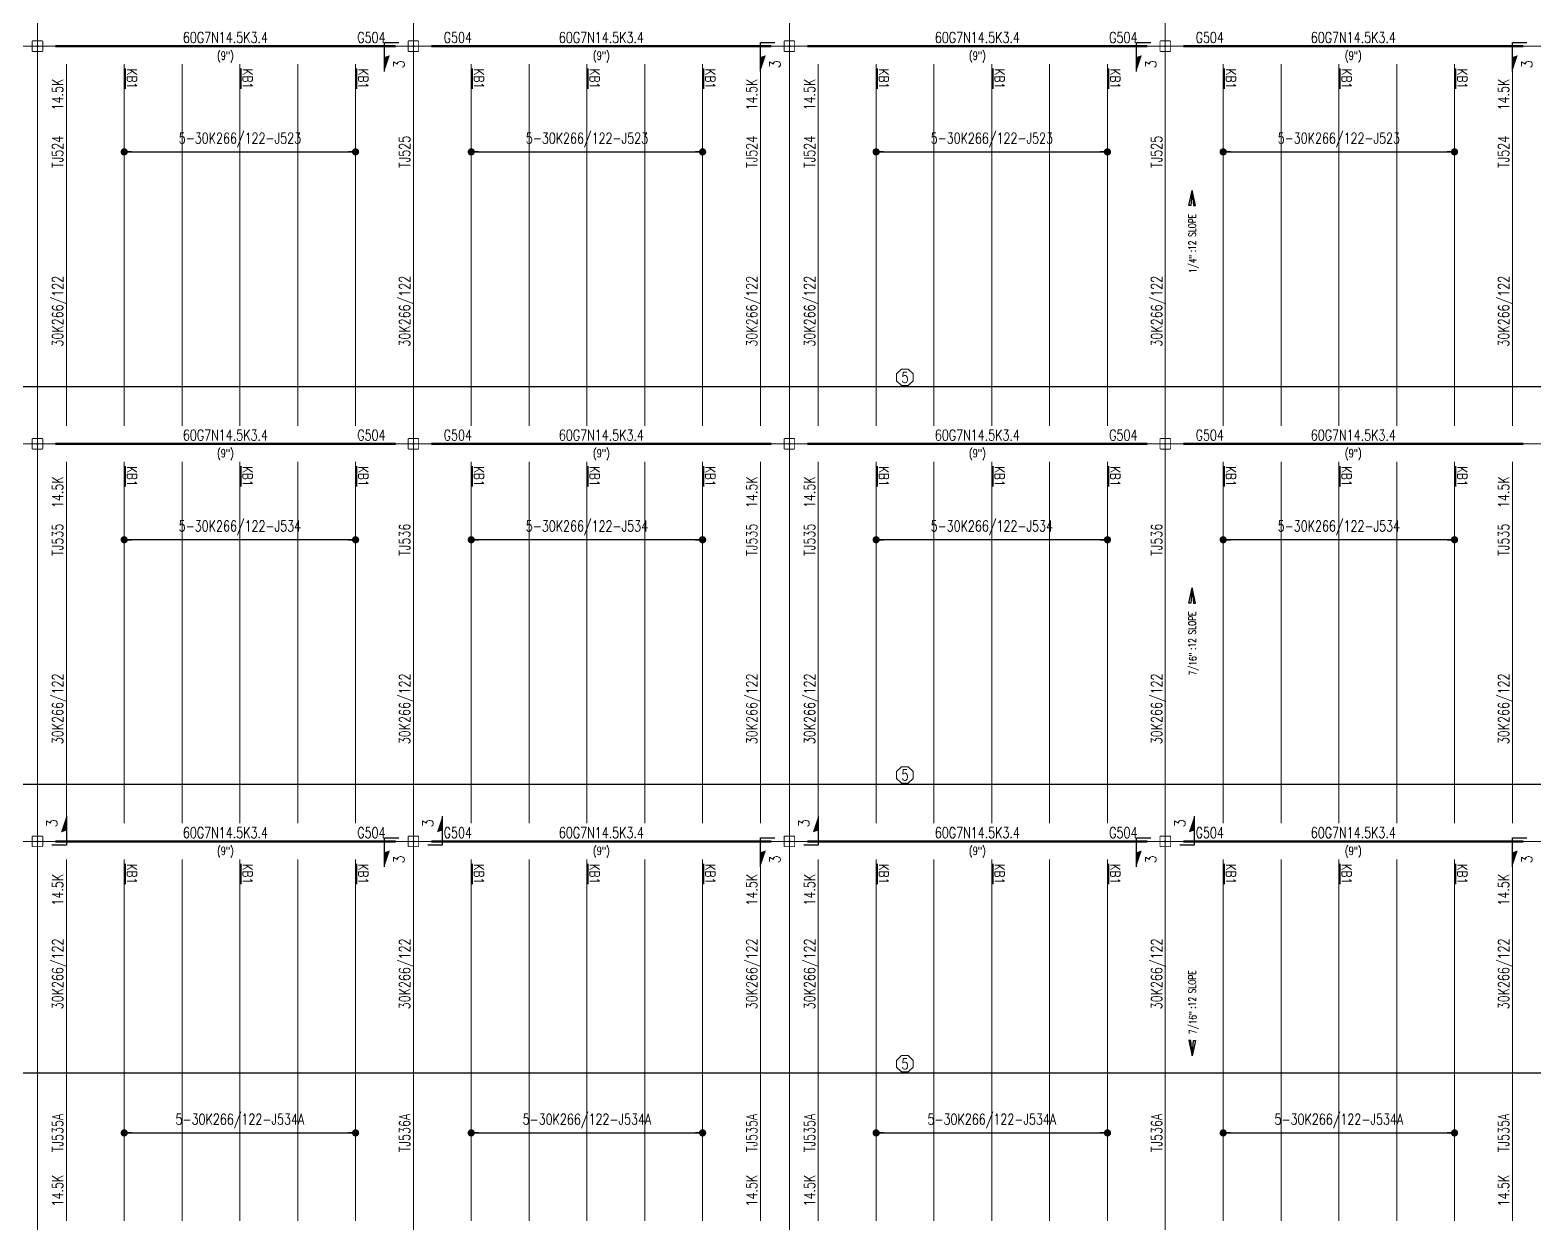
# Model space of a CAD drawing. Extents: x -14553 to 17595, y -13361 to 12610.
# Drawn here: x 4836 to 7332, y -3333 to -1353 of the extents above; entities that cross this region are included whole.
import ezdxf
from ezdxf.enums import TextEntityAlignment as Align

# ---------------------------------------------------------------- set-up
doc = ezdxf.new("R2010")
doc.units = 0
doc.header["$LTSCALE"] = 0.5
doc.header["$MEASUREMENT"] = 0
doc.linetypes.add('CENTER', pattern=[2, 1.25, -0.25, 0.25, -0.25])
doc.layers.get('0').update_dxf_attribs({"linetype": 'CONTINUOUS'})
doc.layers.get('DEFPOINTS').update_dxf_attribs({"linetype": 'CONTINUOUS'})
for name, color, linetype in [('BRIDGING-KB', 140, 'CONTINUOUS'), ('Girder-Widths', 54, 'CONTINUOUS'), ('Section-Cuts', 2, 'CONTINUOUS')]:
    doc.layers.add(name, color=color, linetype=linetype)
for name, color, linetype, lineweight in [('Columns', 41, 'CONTINUOUS', 40), ('Girder-Marks', 50, 'CONTINUOUS', 35), ('Girders', 4, 'CONTINUOUS', 50), ('Grid-Lines', 251, 'CENTER', 5), ('Joist-Dims', 11, 'CONTINUOUS', 20), ('Joist-Loads', 50, 'CONTINUOUS', 18), ('Joist-Marks', 50, 'CONTINUOUS', 35), ('Joists', 1, 'CONTINUOUS', 15)]:
    doc.layers.add(name, color=color, linetype=linetype, lineweight=lineweight)
doc.styles.add('NORMAL', font='simplex.shx', dxfattribs={"width": 0.75})
doc.styles.add('SECTION-ARROWS', font='simplex.shx', dxfattribs={"width": 0.75})
doc.styles.get("Standard").update_dxf_attribs({"font": 'SIMPLEX.SHX', "width": 0.75})
doc.dimstyles.new('NMBS T192', dxfattribs={"dimscale": 192, "dimtxt": 0.09375, "dimasz": 0.0625, "dimexe": 0.0625, "dimexo": 0.125, "dimgap": 0.03125, "dimtad": 1, "dimdec": 4, "dimrnd": 0.0625, "dimzin": 3, "dimdsep": 46, "dimlunit": 4, "dimtxsty": 'Standard', "dimblk1": 'OBLIQUE', "dimblk2": 'OBLIQUE', "dimsah": 1, "dimcen": -0.125, "dimclrt": 2, "dimadec": 0, "dimazin": 0, "dimtfac": 0.625, "dimtdec": 4, "dimtmove": 0, "dimatfit": 2, "dimfxl": 0.0625, "dimtvp": 0.7, "dimtolj": 1, "dimtzin": 3, "dimarcsym": 0})
doc.dimstyles.new('NMBS T192 Dots', dxfattribs={"dimscale": 192, "dimtxt": 0.09375, "dimasz": 0.0625, "dimexe": 0.0625, "dimexo": 0.125, "dimgap": 0.03125, "dimtad": 1, "dimdec": 4, "dimrnd": 0.0625, "dimzin": 3, "dimdsep": 46, "dimlunit": 4, "dimtxsty": 'Standard', "dimblk": 'DOT', "dimcen": -0.125, "dimse1": 1, "dimse2": 1, "dimclrd": 4, "dimclrt": 50, "dimadec": 0, "dimazin": 0, "dimtfac": 0.625, "dimtdec": 4, "dimtmove": 0, "dimatfit": 2, "dimldrblk": 'OBLIQUE', "dimfxl": 0.0625, "dimtvp": 0.7, "dimtolj": 1, "dimtzin": 3, "dimarcsym": 0})

# ---------------------------------------------------------------- blocks, each defined once
blk = doc.blocks.new('Tube')
at = {"lineweight": 15}
for p, q in [((-0.031, 0), (0.031, 0)), ((0, -0.031), (0, 0.031))]:
    blk.add_line(p, q, dxfattribs=at)
at = {"color": 0, "linetype": 'ByBlock', "const_width": 0.0104}
blk.add_lwpolyline([(-0.053, 0.061), (0.053, 0.061, -0.414214), (0.061, 0.053), (0.061, -0.053, -0.414214), (0.053, -0.061), (-0.053, -0.061, -0.414214), (-0.061, -0.053), (-0.061, 0.053, -0.414214)], format="xyb", close=True, dxfattribs=at)
blk.add_point((0, 0))
blk = doc.blocks.new('_DOT')
at = {"color": 0, "linetype": 'ByBlock'}
blk.add_line((-0.5, 0), (-1, 0), dxfattribs=at)
at = {"color": 0, "linetype": 'ByBlock', "const_width": 0.5}
blk.add_lwpolyline([(-0.25, 0, 1), (0.25, 0, 1)], format="xyb", close=True, dxfattribs=at)
blk = doc.blocks.new('*D104')
at = {"layer": 'DEFPOINTS', "color": 0, "transparency": 16777216}
for p in [(8352, -1944.9), (4224, -1984), (8352, -1984)]:
    blk.add_point(p, dxfattribs=at)
at = {"layer": 'Joist-Dims', "color": 0, "lineweight": -2, "transparency": 16777216}
for p, q in [((4224, -1960), (4224, -1932.9)), ((4236, -1944.9), (8340, -1944.9)), ((8352, -1960), (8352, -1932.9))]:
    blk.add_line(p, q, dxfattribs=at)
at = {"layer": 'Joist-Dims', "color": 0, "lineweight": -2, "transparency": 16777216, "xscale": 12, "yscale": 12, "zscale": 12, "rotation": 180}
blk.add_blockref('_DOT', (4224, -1944.9), dxfattribs=at)
at = {"layer": 'Joist-Dims', "color": 0, "lineweight": -2, "transparency": 16777216, "xscale": 12, "yscale": 12, "zscale": 12}
blk.add_blockref('_DOT', (8352, -1944.9), dxfattribs=at)
at = {"layer": 'Joist-Dims', "color": 2, "transparency": 16777216, "insert": (6288, -1929.9), "char_height": 18, "attachment_point": 5}
blk.add_mtext('\\A1;5', dxfattribs=at)
blk = doc.blocks.new('DOT')
at = {"color": 0, "linetype": 'ByBlock'}
blk.add_line((-0.5, 0), (-1, 0), dxfattribs=at)
at = {"color": 0, "linetype": 'ByBlock', "const_width": 0.5}
blk.add_lwpolyline([(-0.25, 0, 1), (0.25, 0, 1)], format="xyb", close=True, dxfattribs=at)
blk = doc.blocks.new('*D105')
at = {"layer": 'DEFPOINTS', "color": 0, "transparency": 16777216}
for p in [(8352, -2604.9), (4224, -2644), (8352, -2644)]:
    blk.add_point(p, dxfattribs=at)
at = {"layer": 'Joist-Dims', "color": 0, "lineweight": -2, "transparency": 16777216}
for p, q in [((4224, -2620), (4224, -2592.9)), ((8352, -2620), (8352, -2592.9)), ((4236, -2604.9), (8340, -2604.9))]:
    blk.add_line(p, q, dxfattribs=at)
at = {"layer": 'Joist-Dims', "color": 0, "lineweight": -2, "transparency": 16777216, "xscale": 12, "yscale": 12, "zscale": 12, "rotation": 180}
blk.add_blockref('_DOT', (4224, -2604.9), dxfattribs=at)
at = {"layer": 'Joist-Dims', "color": 0, "lineweight": -2, "transparency": 16777216, "xscale": 12, "yscale": 12, "zscale": 12}
blk.add_blockref('_DOT', (8352, -2604.9), dxfattribs=at)
at = {"layer": 'Joist-Dims', "color": 2, "transparency": 16777216, "insert": (6288, -2589.9), "char_height": 18, "attachment_point": 5}
blk.add_mtext('\\A1;5', dxfattribs=at)
blk = doc.blocks.new('*D117')
at = {"layer": 'DEFPOINTS', "color": 0, "transparency": 16777216}
for p in [(4224, -3045.1), (8352, -3045.1), (8352, -3084.2)]:
    blk.add_point(p, dxfattribs=at)
at = {"layer": 'Joist-Dims', "color": 0, "lineweight": -2, "transparency": 16777216}
for p, q in [((4224, -3069.1), (4224, -3096.2)), ((8352, -3069.1), (8352, -3096.2)), ((4236, -3084.2), (8340, -3084.2))]:
    blk.add_line(p, q, dxfattribs=at)
at = {"layer": 'Joist-Dims', "color": 0, "lineweight": -2, "transparency": 16777216, "xscale": 12, "yscale": 12, "zscale": 12, "rotation": 180}
blk.add_blockref('_DOT', (4224, -3084.2), dxfattribs=at)
at = {"layer": 'Joist-Dims', "color": 0, "lineweight": -2, "transparency": 16777216, "xscale": 12, "yscale": 12, "zscale": 12}
blk.add_blockref('_DOT', (8352, -3084.2), dxfattribs=at)
at = {"layer": 'Joist-Dims', "color": 2, "transparency": 16777216, "insert": (6288, -3069.2), "char_height": 18, "attachment_point": 5}
blk.add_mtext('\\A1;5', dxfattribs=at)
blk = doc.blocks.new('*D363')
at = {"layer": 'DEFPOINTS', "color": 0, "transparency": 16777216}
for p in [(4992, -1555.5), (5376, -1555.5), (5376, -1555.5)]:
    blk.add_point(p, dxfattribs=at)
at = {"layer": 'Joist-Marks', "color": 4, "lineweight": -2, "transparency": 16777216}
blk.add_line((5004, -1555.5), (5364, -1555.5), dxfattribs=at)
at = {"layer": 'Joist-Marks', "color": 4, "lineweight": -2, "transparency": 16777216, "xscale": 12, "yscale": 12, "zscale": 12, "rotation": 180}
blk.add_blockref('_DOT', (4992, -1555.5), dxfattribs=at)
at = {"layer": 'Joist-Marks', "color": 4, "lineweight": -2, "transparency": 16777216, "xscale": 12, "yscale": 12, "zscale": 12}
blk.add_blockref('_DOT', (5376, -1555.5), dxfattribs=at)
at = {"layer": 'Joist-Marks', "color": 50, "transparency": 16777216, "insert": (5184, -1535.8), "char_height": 18, "attachment_point": 5}
blk.add_mtext('\\A1;5-30K266/122-J523', dxfattribs=at)
blk = doc.blocks.new('_OBLIQUE')
at = {"color": 0, "linetype": 'ByBlock'}
blk.add_line((-0.5, -0.5), (0.5, 0.5), dxfattribs=at)
blk = doc.blocks.new('*D364')
at = {"layer": 'DEFPOINTS', "color": 0, "transparency": 16777216}
for p in [(5568, -1555.5), (5952, -1555.5), (5952, -1555.5)]:
    blk.add_point(p, dxfattribs=at)
at = {"layer": 'Joist-Marks', "color": 4, "lineweight": -2, "transparency": 16777216}
blk.add_line((5580, -1555.5), (5940, -1555.5), dxfattribs=at)
at = {"layer": 'Joist-Marks', "color": 4, "lineweight": -2, "transparency": 16777216, "xscale": 12, "yscale": 12, "zscale": 12, "rotation": 180}
blk.add_blockref('_DOT', (5568, -1555.5), dxfattribs=at)
at = {"layer": 'Joist-Marks', "color": 4, "lineweight": -2, "transparency": 16777216, "xscale": 12, "yscale": 12, "zscale": 12}
blk.add_blockref('_DOT', (5952, -1555.5), dxfattribs=at)
at = {"layer": 'Joist-Marks', "color": 50, "transparency": 16777216, "insert": (5760, -1535.8), "char_height": 18, "attachment_point": 5}
blk.add_mtext('\\A1;5-30K266/122-J523', dxfattribs=at)
blk = doc.blocks.new('*D365')
at = {"layer": 'DEFPOINTS', "color": 0, "transparency": 16777216}
for p in [(6240, -1555.5), (6624, -1555.5), (6624, -1555.5)]:
    blk.add_point(p, dxfattribs=at)
at = {"layer": 'Joist-Marks', "color": 4, "lineweight": -2, "transparency": 16777216}
blk.add_line((6252, -1555.5), (6612, -1555.5), dxfattribs=at)
at = {"layer": 'Joist-Marks', "color": 4, "lineweight": -2, "transparency": 16777216, "xscale": 12, "yscale": 12, "zscale": 12, "rotation": 180}
blk.add_blockref('_DOT', (6240, -1555.5), dxfattribs=at)
at = {"layer": 'Joist-Marks', "color": 4, "lineweight": -2, "transparency": 16777216, "xscale": 12, "yscale": 12, "zscale": 12}
blk.add_blockref('_DOT', (6624, -1555.5), dxfattribs=at)
at = {"layer": 'Joist-Marks', "color": 50, "transparency": 16777216, "insert": (6432, -1535.8), "char_height": 18, "attachment_point": 5}
blk.add_mtext('\\A1;5-30K266/122-J523', dxfattribs=at)
blk = doc.blocks.new('*D366')
at = {"layer": 'DEFPOINTS', "color": 0, "transparency": 16777216}
for p in [(6816, -1555.5), (7200, -1555.5), (7200, -1555.5)]:
    blk.add_point(p, dxfattribs=at)
at = {"layer": 'Joist-Marks', "color": 4, "lineweight": -2, "transparency": 16777216}
blk.add_line((6828, -1555.5), (7188, -1555.5), dxfattribs=at)
at = {"layer": 'Joist-Marks', "color": 4, "lineweight": -2, "transparency": 16777216, "xscale": 12, "yscale": 12, "zscale": 12, "rotation": 180}
blk.add_blockref('_DOT', (6816, -1555.5), dxfattribs=at)
at = {"layer": 'Joist-Marks', "color": 4, "lineweight": -2, "transparency": 16777216, "xscale": 12, "yscale": 12, "zscale": 12}
blk.add_blockref('_DOT', (7200, -1555.5), dxfattribs=at)
at = {"layer": 'Joist-Marks', "color": 50, "transparency": 16777216, "insert": (7008, -1535.8), "char_height": 18, "attachment_point": 5}
blk.add_mtext('\\A1;5-30K266/122-J523', dxfattribs=at)
blk = doc.blocks.new('*D369')
at = {"layer": 'DEFPOINTS', "color": 0, "transparency": 16777216}
for p in [(6816, -2199.3), (6816, -2199.3), (7200, -2199.3)]:
    blk.add_point(p, dxfattribs=at)
at = {"layer": 'Joist-Marks', "color": 4, "lineweight": -2, "transparency": 16777216}
blk.add_line((7188, -2199.3), (6828, -2199.3), dxfattribs=at)
at = {"layer": 'Joist-Marks', "color": 4, "lineweight": -2, "transparency": 16777216, "xscale": 12, "yscale": 12, "zscale": 12, "rotation": 180}
blk.add_blockref('_DOT', (6816, -2199.3), dxfattribs=at)
at = {"layer": 'Joist-Marks', "color": 4, "lineweight": -2, "transparency": 16777216, "xscale": 12, "yscale": 12, "zscale": 12}
blk.add_blockref('_DOT', (7200, -2199.3), dxfattribs=at)
at = {"layer": 'Joist-Marks', "color": 50, "transparency": 16777216, "insert": (7008, -2179.6), "char_height": 18, "attachment_point": 5}
blk.add_mtext('\\A1;5-30K266/122-J534', dxfattribs=at)
blk = doc.blocks.new('*D370')
at = {"layer": 'DEFPOINTS', "color": 0, "transparency": 16777216}
for p in [(6240, -2199.3), (6240, -2199.3), (6624, -2199.3)]:
    blk.add_point(p, dxfattribs=at)
at = {"layer": 'Joist-Marks', "color": 4, "lineweight": -2, "transparency": 16777216}
blk.add_line((6612, -2199.3), (6252, -2199.3), dxfattribs=at)
at = {"layer": 'Joist-Marks', "color": 4, "lineweight": -2, "transparency": 16777216, "xscale": 12, "yscale": 12, "zscale": 12, "rotation": 180}
blk.add_blockref('_DOT', (6240, -2199.3), dxfattribs=at)
at = {"layer": 'Joist-Marks', "color": 4, "lineweight": -2, "transparency": 16777216, "xscale": 12, "yscale": 12, "zscale": 12}
blk.add_blockref('_DOT', (6624, -2199.3), dxfattribs=at)
at = {"layer": 'Joist-Marks', "color": 50, "transparency": 16777216, "insert": (6432, -2179.6), "char_height": 18, "attachment_point": 5}
blk.add_mtext('\\A1;5-30K266/122-J534', dxfattribs=at)
blk = doc.blocks.new('*D371')
at = {"layer": 'DEFPOINTS', "color": 0, "transparency": 16777216}
for p in [(5568, -2199.3), (5568, -2199.3), (5952, -2199.3)]:
    blk.add_point(p, dxfattribs=at)
at = {"layer": 'Joist-Marks', "color": 4, "lineweight": -2, "transparency": 16777216}
blk.add_line((5940, -2199.3), (5580, -2199.3), dxfattribs=at)
at = {"layer": 'Joist-Marks', "color": 4, "lineweight": -2, "transparency": 16777216, "xscale": 12, "yscale": 12, "zscale": 12, "rotation": 180}
blk.add_blockref('_DOT', (5568, -2199.3), dxfattribs=at)
at = {"layer": 'Joist-Marks', "color": 4, "lineweight": -2, "transparency": 16777216, "xscale": 12, "yscale": 12, "zscale": 12}
blk.add_blockref('_DOT', (5952, -2199.3), dxfattribs=at)
at = {"layer": 'Joist-Marks', "color": 50, "transparency": 16777216, "insert": (5760, -2179.6), "char_height": 18, "attachment_point": 5}
blk.add_mtext('\\A1;5-30K266/122-J534', dxfattribs=at)
blk = doc.blocks.new('*D372')
at = {"layer": 'DEFPOINTS', "color": 0, "transparency": 16777216}
for p in [(4992, -2199.3), (4992, -2199.3), (5376, -2199.3)]:
    blk.add_point(p, dxfattribs=at)
at = {"layer": 'Joist-Marks', "color": 4, "lineweight": -2, "transparency": 16777216}
blk.add_line((5364, -2199.3), (5004, -2199.3), dxfattribs=at)
at = {"layer": 'Joist-Marks', "color": 4, "lineweight": -2, "transparency": 16777216, "xscale": 12, "yscale": 12, "zscale": 12, "rotation": 180}
blk.add_blockref('_DOT', (4992, -2199.3), dxfattribs=at)
at = {"layer": 'Joist-Marks', "color": 4, "lineweight": -2, "transparency": 16777216, "xscale": 12, "yscale": 12, "zscale": 12}
blk.add_blockref('_DOT', (5376, -2199.3), dxfattribs=at)
at = {"layer": 'Joist-Marks', "color": 50, "transparency": 16777216, "insert": (5184, -2179.6), "char_height": 18, "attachment_point": 5}
blk.add_mtext('\\A1;5-30K266/122-J534', dxfattribs=at)
blk = doc.blocks.new('*D383')
at = {"layer": 'DEFPOINTS', "color": 0, "transparency": 16777216}
for p in [(4992, -3183.9), (5376, -3183.9), (5376, -3183.9)]:
    blk.add_point(p, dxfattribs=at)
at = {"layer": 'Joist-Marks', "color": 4, "lineweight": -2, "transparency": 16777216}
blk.add_line((5004, -3183.9), (5364, -3183.9), dxfattribs=at)
at = {"layer": 'Joist-Marks', "color": 4, "lineweight": -2, "transparency": 16777216, "xscale": 12, "yscale": 12, "zscale": 12, "rotation": 180}
blk.add_blockref('_DOT', (4992, -3183.9), dxfattribs=at)
at = {"layer": 'Joist-Marks', "color": 4, "lineweight": -2, "transparency": 16777216, "xscale": 12, "yscale": 12, "zscale": 12}
blk.add_blockref('_DOT', (5376, -3183.9), dxfattribs=at)
at = {"layer": 'Joist-Marks', "color": 50, "transparency": 16777216, "insert": (5184, -3164.2), "char_height": 18, "attachment_point": 5}
blk.add_mtext('\\A1;5-30K266/122-J534A', dxfattribs=at)
blk = doc.blocks.new('*D384')
at = {"layer": 'DEFPOINTS', "color": 0, "transparency": 16777216}
for p in [(5568, -3183.9), (5952, -3183.9), (5952, -3183.9)]:
    blk.add_point(p, dxfattribs=at)
at = {"layer": 'Joist-Marks', "color": 4, "lineweight": -2, "transparency": 16777216}
blk.add_line((5580, -3183.9), (5940, -3183.9), dxfattribs=at)
at = {"layer": 'Joist-Marks', "color": 4, "lineweight": -2, "transparency": 16777216, "xscale": 12, "yscale": 12, "zscale": 12, "rotation": 180}
blk.add_blockref('_DOT', (5568, -3183.9), dxfattribs=at)
at = {"layer": 'Joist-Marks', "color": 4, "lineweight": -2, "transparency": 16777216, "xscale": 12, "yscale": 12, "zscale": 12}
blk.add_blockref('_DOT', (5952, -3183.9), dxfattribs=at)
at = {"layer": 'Joist-Marks', "color": 50, "transparency": 16777216, "insert": (5760, -3164.2), "char_height": 18, "attachment_point": 5}
blk.add_mtext('\\A1;5-30K266/122-J534A', dxfattribs=at)
blk = doc.blocks.new('*D385')
at = {"layer": 'DEFPOINTS', "color": 0, "transparency": 16777216}
for p in [(6240, -3183.9), (6624, -3183.9), (6624, -3183.9)]:
    blk.add_point(p, dxfattribs=at)
at = {"layer": 'Joist-Marks', "color": 4, "lineweight": -2, "transparency": 16777216}
blk.add_line((6252, -3183.9), (6612, -3183.9), dxfattribs=at)
at = {"layer": 'Joist-Marks', "color": 4, "lineweight": -2, "transparency": 16777216, "xscale": 12, "yscale": 12, "zscale": 12, "rotation": 180}
blk.add_blockref('_DOT', (6240, -3183.9), dxfattribs=at)
at = {"layer": 'Joist-Marks', "color": 4, "lineweight": -2, "transparency": 16777216, "xscale": 12, "yscale": 12, "zscale": 12}
blk.add_blockref('_DOT', (6624, -3183.9), dxfattribs=at)
at = {"layer": 'Joist-Marks', "color": 50, "transparency": 16777216, "insert": (6432, -3164.2), "char_height": 18, "attachment_point": 5}
blk.add_mtext('\\A1;5-30K266/122-J534A', dxfattribs=at)
blk = doc.blocks.new('*D386')
at = {"layer": 'DEFPOINTS', "color": 0, "transparency": 16777216}
for p in [(6816, -3183.9), (7200, -3183.9), (7200, -3183.9)]:
    blk.add_point(p, dxfattribs=at)
at = {"layer": 'Joist-Marks', "color": 4, "lineweight": -2, "transparency": 16777216}
blk.add_line((6828, -3183.9), (7188, -3183.9), dxfattribs=at)
at = {"layer": 'Joist-Marks', "color": 4, "lineweight": -2, "transparency": 16777216, "xscale": 12, "yscale": 12, "zscale": 12, "rotation": 180}
blk.add_blockref('_DOT', (6816, -3183.9), dxfattribs=at)
at = {"layer": 'Joist-Marks', "color": 4, "lineweight": -2, "transparency": 16777216, "xscale": 12, "yscale": 12, "zscale": 12}
blk.add_blockref('_DOT', (7200, -3183.9), dxfattribs=at)
at = {"layer": 'Joist-Marks', "color": 50, "transparency": 16777216, "insert": (7008, -3164.2), "char_height": 18, "attachment_point": 5}
blk.add_mtext('\\A1;5-30K266/122-J534A', dxfattribs=at)
blk = doc.blocks.new('JDS_SectArrow')
at = {"layer": 'Section-Cuts'}
for p, q in [((0.25, 0.21875), (0.25, -0.03125)), ((0.25, -0.03125), (0.125, -0.03125))]:
    blk.add_line(p, q, dxfattribs=at)
blk.add_solid([(0.203125, 0.078125), (0.25, 0.21875), (0.25, 0.09375), (0.25, 0.21875)], dxfattribs=at)
at = {"layer": 'Section-Cuts', "color": 140, "lineweight": 30, "style": 'SECTION-ARROWS', "width": 0.875, "flags": 8}
blk.add_attdef('SECT', text='', height=0.09375, rotation=90, dxfattribs=at).set_placement((0.125, 0.15625), align=Align.MIDDLE_CENTER)
blk = doc.blocks.new('*U436')
blk.add_lwpolyline([(0, 0), (-0.022, -0.262), (-0.058, -0.262), (0, 0), (0.025, -0.262), (0.058, -0.262), (0, 0)])
at = {"width": 0.75}
blk.add_text(':12 SLOPE', height=0.125, rotation=90, dxfattribs=at).set_placement((0.064, -1.07))
blk.add_attdef('3', text='', height=0.125, rotation=90, dxfattribs=at).set_placement((-0.051, -1.117), align=Align.TOP_RIGHT)

msp = doc.modelspace()

# ---------------------------------------------------------------- linework, layer by layer
msp.add_lwpolyline([(6764.45247, -3055.89395), (6762.32438, -3030.72816), (6758.88586, -3030.72816), (6764.45247, -3055.89395), (6766.89473, -3030.72816), (6770.06322, -3030.72816), (6764.45247, -3055.89395)])
at = {"layer": 'Girders'}
for p, q in [((5442, -1380), (4878, -1380)), ((5502, -1380), (6066, -1380)), ((6690, -1380), (6126, -1380)), ((6750, -1380), (7314, -1380)), ((5442, -2040), (4878, -2040)), ((5502, -2040), (6066, -2040)), ((6690, -2040), (6126, -2040)), ((6750, -2040), (7314, -2040)), ((5442, -2700), (4878, -2700)), ((5502, -2700), (6066, -2700)), ((6690, -2700), (6126, -2700)), ((6750, -2700), (7314, -2700))]:
    msp.add_line(p, q, dxfattribs=at)
at = {"layer": 'Grid-Lines'}
for p, q in [((4848, 60), (4848, -5460)), ((5472, 60), (5472, -5460)), ((6096, 60), (6096, -5460)), ((6720, 60), (6720, -5460)), ((-60, -1380), (8508, -1380)), ((-60, -2040), (8508, -2040)), ((-60, -2700), (8508, -2700))]:
    msp.add_line(p, q, dxfattribs=at)
at = {"layer": 'Joist-Dims'}
for points in [[(6274.05006, -1924.17435), (6282.02688, -1916.19753), (6293.30781, -1916.19753), (6301.28463, -1924.17435), (6301.28463, -1935.45529), (6293.30781, -1943.43211), (6282.02688, -1943.43211), (6274.05006, -1935.45529)], [(6274.05006, -2584.17435), (6282.02688, -2576.19753), (6293.30781, -2576.19753), (6301.28463, -2584.17435), (6301.28463, -2595.45529), (6293.30781, -2603.43211), (6282.02688, -2603.43211), (6274.05006, -2595.45529)], [(6274.05006, -3063.51167), (6282.02688, -3055.53484), (6293.30781, -3055.53484), (6301.28463, -3063.51167), (6301.28463, -3074.7926), (6293.30781, -3082.76942), (6282.02688, -3082.76942), (6274.05006, -3074.7926)]]:
    msp.add_lwpolyline(points, close=True, dxfattribs=at)
at = {"layer": 'Joists', "color": 6}
for p, q in [((4896, -1410), (4896, -2010)), ((6048, -1410), (6048, -2010)), ((6144, -1410), (6144, -2010)), ((7296, -1410), (7296, -2010)), ((4896, -2070), (4896, -2670)), ((6048, -2070), (6048, -2670)), ((6144, -2070), (6144, -2670)), ((7296, -2070), (7296, -2670)), ((4896, -3330), (4896, -2730)), ((6048, -3330), (6048, -2730)), ((6144, -3330), (6144, -2730)), ((7296, -3330), (7296, -2730))]:
    msp.add_line(p, q, dxfattribs=at)
at = {"layer": 'Joists'}
for p, q in [((4992, -1410), (4992, -2010)), ((5088, -1410), (5088, -2010)), ((5184, -1410), (5184, -2010)), ((5280, -1410), (5280, -2010)), ((5376, -1410), (5376, -2010)), ((5472, -1410), (5472, -2010)), ((5568, -1410), (5568, -2010)), ((5664, -1410), (5664, -2010)), ((5760, -1410), (5760, -2010)), ((5856, -1410), (5856, -2010)), ((5952, -1410), (5952, -2010)), ((6240, -1410), (6240, -2010)), ((6336, -1410), (6336, -2010)), ((6432, -1410), (6432, -2010)), ((6528, -1410), (6528, -2010)), ((6624, -1410), (6624, -2010)), ((6720, -1410), (6720, -2010)), ((6816, -1410), (6816, -2010)), ((6912, -1410), (6912, -2010)), ((7008, -1410), (7008, -2010)), ((7104, -1410), (7104, -2010)), ((7200, -1410), (7200, -2010)), ((4992, -2070), (4992, -2670)), ((5088, -2070), (5088, -2670)), ((5184, -2070), (5184, -2670)), ((5280, -2070), (5280, -2670)), ((5376, -2070), (5376, -2670)), ((5472, -2070), (5472, -2670)), ((5568, -2070), (5568, -2670)), ((5664, -2070), (5664, -2670)), ((5760, -2070), (5760, -2670)), ((5856, -2070), (5856, -2670)), ((5952, -2070), (5952, -2670)), ((6240, -2070), (6240, -2670)), ((6336, -2070), (6336, -2670)), ((6432, -2070), (6432, -2670)), ((6528, -2070), (6528, -2670)), ((6624, -2070), (6624, -2670)), ((6720, -2070), (6720, -2670)), ((6816, -2070), (6816, -2670)), ((6912, -2070), (6912, -2670)), ((7008, -2070), (7008, -2670)), ((7104, -2070), (7104, -2670)), ((7200, -2070), (7200, -2670)), ((4992, -3330), (4992, -2730)), ((5088, -3330), (5088, -2730)), ((5184, -3330), (5184, -2730)), ((5280, -3330), (5280, -2730)), ((5376, -3330), (5376, -2730)), ((5472, -3330), (5472, -2730)), ((5568, -3330), (5568, -2730)), ((5664, -3330), (5664, -2730)), ((5760, -3330), (5760, -2730)), ((5856, -3330), (5856, -2730)), ((5952, -3330), (5952, -2730)), ((6240, -3330), (6240, -2730)), ((6336, -3330), (6336, -2730)), ((6432, -3330), (6432, -2730)), ((6528, -3330), (6528, -2730)), ((6624, -3330), (6624, -2730)), ((6720, -3330), (6720, -2730)), ((6816, -3330), (6816, -2730)), ((6912, -3330), (6912, -2730)), ((7008, -3330), (7008, -2730)), ((7104, -3330), (7104, -2730)), ((7200, -3330), (7200, -2730))]:
    msp.add_line(p, q, dxfattribs=at)

# ---------------------------------------------------------------- block references
at = {"xscale": 96, "yscale": 96, "zscale": 96}
for p, values in [((6764.45247, -1619.35059), {'3': '1/4"'}), ((6764.45247, -2279.35059), {'3': '7/16"'})]:
    msp.add_blockref('*U436', p, dxfattribs=at).add_auto_attribs(values)
at = {"layer": 'Columns', "xscale": 144, "yscale": 144}
for p in [(4848, -1380), (5472, -1380), (6096, -1380), (6720, -1380), (4848, -2040), (5472, -2040), (6096, -2040), (6720, -2040), (4848, -2700), (5472, -2700), (6096, -2700), (6720, -2700)]:
    msp.add_blockref('Tube', p, dxfattribs=at)
at = {"layer": 'Section-Cuts'}
ref = msp.add_blockref('JDS_SectArrow', (5472, -1380), dxfattribs=dict(at, xscale=192, yscale=192, rotation=179.9999999999998))
ref.add_attrib('SECT', '3', dxfattribs={"color": 140, "lineweight": 30, "height": 18, "rotation": 90, "style": 'SECTION-ARROWS', "width": 0.875}).set_placement((5448, -1410), align=Align.MIDDLE_CENTER)
ref = msp.add_blockref('JDS_SectArrow', (6096, -1380), dxfattribs=dict(at, xscale=192, yscale=192, rotation=179.9999999999998))
ref.add_attrib('SECT', '3', dxfattribs={"color": 140, "lineweight": 30, "height": 18, "rotation": 90, "style": 'SECTION-ARROWS', "width": 0.875}).set_placement((6072, -1410), align=Align.MIDDLE_CENTER)
ref = msp.add_blockref('JDS_SectArrow', (6720, -1380), dxfattribs=dict(at, xscale=192, yscale=192, rotation=179.9999999999998))
ref.add_attrib('SECT', '3', dxfattribs={"color": 140, "lineweight": 30, "height": 18, "rotation": 90, "style": 'SECTION-ARROWS', "width": 0.875}).set_placement((6696, -1410), align=Align.MIDDLE_CENTER)
ref = msp.add_blockref('JDS_SectArrow', (7344, -1380), dxfattribs=dict(at, xscale=192, yscale=192, rotation=179.9999999999998))
ref.add_attrib('SECT', '3', dxfattribs={"color": 140, "lineweight": 30, "height": 18, "rotation": 90, "style": 'SECTION-ARROWS', "width": 0.875}).set_placement((7320, -1410), align=Align.MIDDLE_CENTER)
ref = msp.add_blockref('JDS_SectArrow', (4848, -2700), dxfattribs=dict(at, xscale=192, yscale=192))
ref.add_attrib('SECT', '3', dxfattribs={"color": 140, "lineweight": 30, "height": 18, "rotation": 90, "style": 'SECTION-ARROWS', "width": 0.875}).set_placement((4872, -2670), align=Align.MIDDLE_CENTER)
ref = msp.add_blockref('JDS_SectArrow', (5472, -2700), dxfattribs=dict(at, xscale=192, yscale=192))
ref.add_attrib('SECT', '3', dxfattribs={"color": 140, "lineweight": 30, "height": 18, "rotation": 90, "style": 'SECTION-ARROWS', "width": 0.875}).set_placement((5496, -2670), align=Align.MIDDLE_CENTER)
ref = msp.add_blockref('JDS_SectArrow', (6096, -2700), dxfattribs=dict(at, xscale=192, yscale=192))
ref.add_attrib('SECT', '3', dxfattribs={"color": 140, "lineweight": 30, "height": 18, "rotation": 90, "style": 'SECTION-ARROWS', "width": 0.875}).set_placement((6120, -2670), align=Align.MIDDLE_CENTER)
ref = msp.add_blockref('JDS_SectArrow', (6720, -2700), dxfattribs=dict(at, xscale=192, yscale=192))
ref.add_attrib('SECT', '3', dxfattribs={"color": 140, "lineweight": 30, "height": 18, "rotation": 90, "style": 'SECTION-ARROWS', "width": 0.875}).set_placement((6744, -2670), align=Align.MIDDLE_CENTER)
ref = msp.add_blockref('JDS_SectArrow', (5472, -2700), dxfattribs=dict(at, xscale=192, yscale=192, rotation=179.9999999999998))
ref.add_attrib('SECT', '3', dxfattribs={"color": 140, "lineweight": 30, "height": 18, "rotation": 90, "style": 'SECTION-ARROWS', "width": 0.875}).set_placement((5448, -2730), align=Align.MIDDLE_CENTER)
ref = msp.add_blockref('JDS_SectArrow', (6096, -2700), dxfattribs=dict(at, xscale=192, yscale=192, rotation=179.9999999999998))
ref.add_attrib('SECT', '3', dxfattribs={"color": 140, "lineweight": 30, "height": 18, "rotation": 90, "style": 'SECTION-ARROWS', "width": 0.875}).set_placement((6072, -2730), align=Align.MIDDLE_CENTER)
ref = msp.add_blockref('JDS_SectArrow', (6720, -2700), dxfattribs=dict(at, xscale=192, yscale=192, rotation=179.9999999999998))
ref.add_attrib('SECT', '3', dxfattribs={"color": 140, "lineweight": 30, "height": 18, "rotation": 90, "style": 'SECTION-ARROWS', "width": 0.875}).set_placement((6696, -2730), align=Align.MIDDLE_CENTER)
ref = msp.add_blockref('JDS_SectArrow', (7344, -2700), dxfattribs=dict(at, xscale=192, yscale=192, rotation=179.9999999999998))
ref.add_attrib('SECT', '3', dxfattribs={"color": 140, "lineweight": 30, "height": 18, "rotation": 90, "style": 'SECTION-ARROWS', "width": 0.875}).set_placement((7320, -2730), align=Align.MIDDLE_CENTER)

# ---------------------------------------------------------------- texts
at = {"width": 0.75}
msp.add_text(':12 SLOPE', height=12, rotation=90, dxfattribs=at).set_placement((6770.59161, -2977.63937))
msp.add_text('7/16"', height=12, rotation=90, dxfattribs=at).set_placement((6759.54869, -2982.0773), align=Align.TOP_RIGHT)
at = {"layer": 'BRIDGING-KB', "style": 'NORMAL', "width": 0.8}
for p in [(4992, -1434), (5184, -1434), (5376, -1434), (5568, -1434), (5760, -1434), (5952, -1434), (6240, -1434), (6432, -1434), (6624, -1434), (6816, -1434), (7008, -1434), (7200, -1434), (4992, -2094), (5184, -2094), (5376, -2094), (5568, -2094), (5760, -2094), (5952, -2094), (6240, -2094), (6432, -2094), (6624, -2094), (6816, -2094), (7008, -2094), (7200, -2094), (4992, -2754), (5184, -2754), (5376, -2754), (5568, -2754), (5760, -2754), (5952, -2754), (6240, -2754), (6432, -2754), (6624, -2754), (6816, -2754), (7008, -2754), (7200, -2754)]:
    msp.add_text('%%UKB1', height=16, rotation=270.00014526, dxfattribs=at).set_placement(p, align=Align.BOTTOM_CENTER)
at = {"layer": 'Girder-Marks', "width": 0.75}
for p in [(5160, -1380), (5784, -1380), (6408, -1380), (7032, -1380), (5160, -2040), (5784, -2040), (6408, -2040), (7032, -2040), (5160, -2700), (5784, -2700), (6408, -2700), (7032, -2700)]:
    msp.add_text('60G7N14.5K3.4', height=18, dxfattribs=at).set_placement(p, align=Align.BOTTOM_CENTER)
for p in [(5472, -1380), (6720, -1380), (5472, -2040), (6720, -2040), (5472, -2700), (6720, -2700)]:
    msp.add_text('G504     ', height=18, dxfattribs=at).set_placement(p, align=Align.BOTTOM_RIGHT)
for p in [(5472, -1380), (6720, -1380), (5472, -2040), (6720, -2040), (5472, -2700), (6720, -2700)]:
    msp.add_text('     G504', height=18, dxfattribs=at).set_placement(p, align=Align.BOTTOM_LEFT)
at = {"layer": 'Girder-Widths', "width": 0.75}
for p in [(5160, -1389), (5784, -1389), (6408, -1389), (7032, -1389), (5160, -2049), (5784, -2049), (6408, -2049), (7032, -2049), (5160, -2709), (5784, -2709), (6408, -2709), (7032, -2709)]:
    msp.add_text('(9")', height=13.5, dxfattribs=at).set_placement(p, align=Align.TOP_CENTER)
at = {"layer": 'Joist-Loads', "width": 0.75}
for p in [(4896, -1434), (6048, -1434), (6144, -1434), (7296, -1434), (4896, -2094), (6048, -2094), (6144, -2094), (7296, -2094)]:
    msp.add_text('14.5K', height=18, rotation=90, dxfattribs=at).set_placement(p, align=Align.BOTTOM_RIGHT)
at = {"layer": 'Joist-Loads', "lineweight": 18, "width": 0.75}
for p in [(4896, -2754), (6048, -2754), (6144, -2754), (7296, -2754)]:
    msp.add_text('14.5K', height=18, rotation=90, dxfattribs=at).set_placement(p, align=Align.BOTTOM_RIGHT)
at = {"layer": 'Joist-Loads', "width": 0.75}
for p in [(4896, -3306), (6048, -3306), (6144, -3306), (7296, -3306)]:
    msp.add_text('14.5K', height=18, rotation=90, dxfattribs=at).set_placement(p, align=Align.BOTTOM_LEFT)
at = {"layer": 'Joist-Marks', "width": 0.75}
for s, p in [('TJ524', (4896, -1555.50383)), ('TJ525', (5472, -1555.50383)), ('TJ524', (6048, -1555.50383)), ('TJ524', (6144, -1555.50383)), ('TJ525', (6720, -1555.50383)), ('TJ524', (7296, -1555.50383)), ('30K266/122', (4896, -1820)), ('30K266/122', (5472, -1820)), ('30K266/122', (6048, -1820)), ('30K266/122', (6144, -1820)), ('30K266/122', (6720, -1820)), ('30K266/122', (7296, -1820)), ('TJ535', (4896, -2199.31738)), ('TJ536', (5472, -2199.31738)), ('TJ535', (6048, -2199.31738)), ('TJ535', (6144, -2199.31738)), ('TJ536', (6720, -2199.31738)), ('TJ535', (7296, -2199.31738)), ('30K266/122', (4896, -2480)), ('30K266/122', (5472, -2480)), ('30K266/122', (6048, -2480)), ('30K266/122', (6144, -2480)), ('30K266/122', (6720, -2480)), ('30K266/122', (7296, -2480)), ('30K266/122', (4896, -2920)), ('30K266/122', (5472, -2920)), ('30K266/122', (6048, -2920)), ('30K266/122', (6144, -2920)), ('30K266/122', (6720, -2920)), ('30K266/122', (7296, -2920)), ('TJ535A', (4896, -3183.93593)), ('TJ536A', (5472, -3183.93593)), ('TJ535A', (6048, -3183.93593)), ('TJ535A', (6144, -3183.93593)), ('TJ536A', (6720, -3183.93593)), ('TJ535A', (7296, -3183.93593))]:
    msp.add_text(s, height=18, rotation=90, dxfattribs=at).set_placement(p, align=Align.BOTTOM_CENTER)

# ---------------------------------------------------------------- dimensions: what is measured, and where the dimension line sits
at = {"layer": 'Joist-Dims'}
for base, p1, p2, picture, middle in [((8352, -1944.88092), (4224, -1984), (8352, -1984), '*D104', (6288, -1929.88092)), ((8352, -2604.88092), (4224, -2644), (8352, -2644), '*D105', (6288, -2589.88092)), ((8352, -3084.21823), (4224, -3045.09915), (8352, -3045.09915), '*D117', (6288, -3069.21823))]:
    dim = msp.add_linear_dim(base=base, p1=p1, p2=p2, angle=180, text='5', dimstyle='NMBS T192', override={"dimblk1": 'DOT', "dimblk2": 'DOT'}, dxfattribs=at)
    dim.commit()
    dim.dimension.update_dxf_attribs({"geometry": picture, "text_midpoint": middle})
at = {"layer": 'Joist-Marks'}
for base, p1, p2, text, picture, middle in [((5376, -1555.50383), (4992, -1555.50383), (5376, -1555.50383), '5-30K266/122-J523', '*D363', (5184, -1535.78955)), ((5952, -1555.50383), (5568, -1555.50383), (5952, -1555.50383), '5-30K266/122-J523', '*D364', (5760, -1535.78955)), ((6624, -1555.50383), (6240, -1555.50383), (6624, -1555.50383), '5-30K266/122-J523', '*D365', (6432, -1535.78955)), ((7200, -1555.50383), (6816, -1555.50383), (7200, -1555.50383), '5-30K266/122-J523', '*D366', (7008, -1535.78955)), ((4992, -2199.31738), (5376, -2199.31738), (4992, -2199.31738), '5-30K266/122-J534', '*D372', (5184, -2179.60309)), ((5568, -2199.31738), (5952, -2199.31738), (5568, -2199.31738), '5-30K266/122-J534', '*D371', (5760, -2179.60309)), ((6240, -2199.31738), (6624, -2199.31738), (6240, -2199.31738), '5-30K266/122-J534', '*D370', (6432, -2179.60309)), ((6816, -2199.31738), (7200, -2199.31738), (6816, -2199.31738), '5-30K266/122-J534', '*D369', (7008, -2179.60309)), ((5376, -3183.93593), (4992, -3183.93593), (5376, -3183.93593), '5-30K266/122-J534A', '*D383', (5184, -3164.22165)), ((5952, -3183.93593), (5568, -3183.93593), (5952, -3183.93593), '5-30K266/122-J534A', '*D384', (5760, -3164.22165)), ((6624, -3183.93593), (6240, -3183.93593), (6624, -3183.93593), '5-30K266/122-J534A', '*D385', (6432, -3164.22165)), ((7200, -3183.93593), (6816, -3183.93593), (7200, -3183.93593), '5-30K266/122-J534A', '*D386', (7008, -3164.22165))]:
    dim = msp.add_linear_dim(base=base, p1=p1, p2=p2, text=text, dimstyle='NMBS T192 Dots', dxfattribs=at)
    dim.commit()
    dim.dimension.update_dxf_attribs({"geometry": picture, "text_midpoint": middle})

doc.saveas('drawing.dxf')
